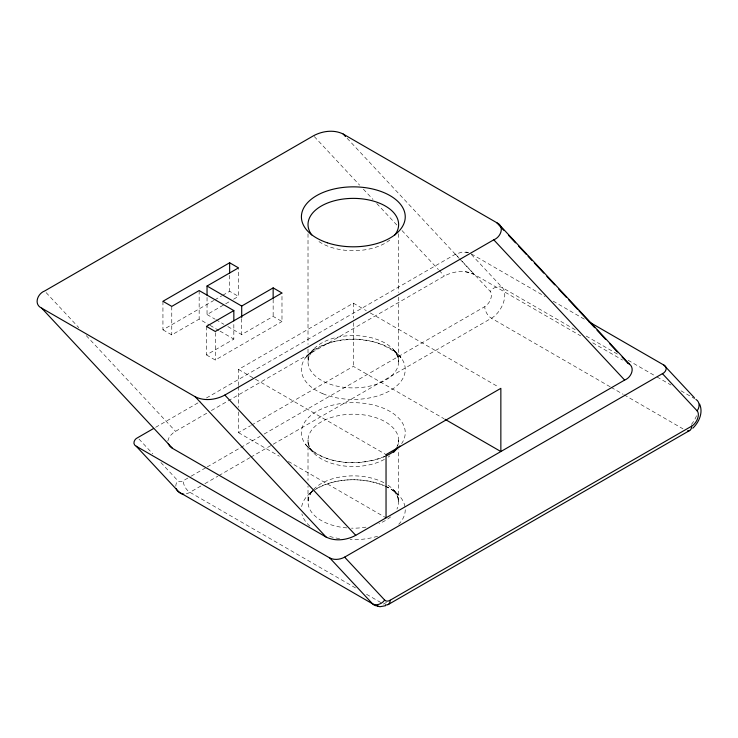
<?xml version="1.0" encoding="UTF-8"?>
<svg xmlns="http://www.w3.org/2000/svg" width="738" height="738" viewBox="0 0 738 738"><rect width="100%" height="100%" fill="white"/><g stroke="black" fill="none" stroke-linecap="round" stroke-linejoin="round"><path stroke-width="0.55" stroke-dasharray="3.69 2.77" d="M167.784 441.01L169.408 436.582L173.614 432.468L207.36 412.865M396.509 448.298L398.4 443.058L398.64 440.365L398.64 444.931M311.74 491.637L308.973 496.665L308.014 502.025L308.014 486.038M312.275 490.871L308.705 494.728L312.506 490.77M313.263 489.977L310.541 492.744L313.143 490.945M314.01 490.336C334.738 477.32 362.21 476.849 384.572 485.908M162.941 301.288L162.941 329.812L213.716 300.495M214.712 299.914L221.686 295.892M222.682 295.32L229.647 291.298L238.475 296.39L238.475 267.876M162.941 329.812L171.769 334.904L199.159 319.093L209.066 324.812M207.037 297.432L207.037 314.545L224.721 304.333M225.699 303.77L229.638 301.501M233.568 299.231L238.475 296.39M206.446 326.408L206.446 354.923L233.835 339.111L233.835 323.143M227.839 326.556L241.704 334.563L273.152 316.408L281.981 321.51L281.981 292.986M206.446 354.923L215.275 360.024L281.981 321.51M238.512 385.531L238.512 369.443L353.327 303.161L366.288 310.643M155.626 427.32L200.459 401.435M206.437 397.985L455.678 254.084L462.2 252.073L468.612 252.59M211.345 410.568L444.414 276.012C453.298 271.224 464.802 269.647 474.054 274.305L580.732 335.891M238.512 411.97L238.512 432.652L250.496 425.734M251.492 425.162L353.327 366.362L444.036 418.732M160.866 462.505L177.766 480.623A9.437 5.452 -60 0 0 183.236 480.752L190.229 476.72M191.225 476.139L206.197 467.495M207.194 466.923L260.108 436.37M264.103 434.064L484.746 306.676A9.437 5.452 -60 0 0 490.669 299.111A9.437 5.452 -60 0 0 490.216 291.39L459.848 258.835M200.893 485.973L189.915 492.311A18.884 10.904 -60 0 1 185.238 494.036M204.887 483.667L217.867 476.176M218.863 475.595L249.813 457.726M250.809 457.154L491.425 318.235A18.884 10.904 -60 0 0 503.27 303.106A18.884 10.904 -60 0 0 502.366 287.663L471.112 254.176M386.491 602.346L383.492 604.081L365.531 593.712M384.572 456.481C359.258 466.471 325.237 465.577 305.68 444.562L313.705 453.058L308.973 445.724L308.014 440.365L308.014 480.327M465.706 252.018L468.326 252.497M465.447 271.741L474.054 274.305L459.949 259.186M385.485 486.342L390.042 488.538L396.112 492.744L393.382 489.977L397.948 494.728L392.948 489.331L397.681 496.665L398.64 502.025L398.64 449.497M471.333 253.909L545.17 296.547M553.149 301.15L585.086 319.591M575.206 329.72L502.366 287.663A9.437 7.592 -43 0 0 490.216 291.39M586.184 336.058L618.112 354.489M628.093 360.255L656.027 376.389M657.032 376.961L670.999 385.024M680.98 390.789L694.947 398.852M592.697 342.801L622.604 360.07M610.169 386.795L491.425 318.235A9.437 5.452 60 0 1 484.746 306.676M611.165 387.367L623.14 394.286M624.136 394.858L683.01 428.852M370.273 312.94L498.86 387.182M207.037 314.545L214.961 319.12M215.948 319.692L223.872 324.268M210.062 325.384L218.974 330.532M219.97 331.104L233.835 339.111M238.512 369.443L254.462 378.659M255.459 379.231L386.039 454.617M238.512 432.652L279.379 456.25M288.355 461.425L386.039 517.827M355.559 587.946L189.915 492.311A9.437 5.452 60 0 1 183.236 480.752M455.503 254.186L459.119 258.06M347.1 138.246L459.165 258.346M314.277 136.539L359.637 185.155M363.354 189.14L373.022 199.5M376.74 203.485L396.823 225.007M402.026 230.579L438.464 269.638M439.202 270.431L444.414 276.012M46.107 292.599L78.828 327.663M86.263 335.633L175.496 431.269M138.947 439.018L152.72 453.778M398.64 233.762L398.64 292.562M398.64 297.174L398.64 361.74A45.313 26.162 0 0 1 330.67 384.397A45.313 26.162 0 0 1 330.67 339.083A45.313 26.162 0 0 1 398.64 361.74L397.681 356.38L392.948 349.046L400.974 357.543C376.804 332.958 329.849 332.958 305.68 357.543L313.705 349.046L308.973 356.38L308.014 361.74L308.014 349.056M353.327 303.161L353.327 318.096M353.327 322.7L353.327 366.362M308.014 233.762L308.014 344.443M273.152 299.296L273.152 316.408M241.704 318.595L241.704 334.563M238.512 386.684L238.512 407.367M229.647 275.329L229.647 291.298M215.275 332.644L215.275 360.024M199.159 290.569L199.159 319.093M171.769 306.39L171.769 334.904M696.524 415.734A18.884 10.904 -60 0 1 691.432 424.396M175.81 486.259A9.437 7.592 -43 0 1 177.766 480.623M388.114 485.263A45.313 26.162 0 0 1 396.943 509.109M390.66 516.849A45.313 26.162 0 0 1 379 523.583M365.965 527.144A45.313 26.162 0 0 1 351.454 528.168M346.795 527.91A45.313 26.162 0 0 1 312.829 490.29A45.313 26.162 0 0 1 385.365 483.528M384.397 459.405A45.313 26.162 0 0 1 312.229 451.379A45.313 26.162 0 0 1 348.161 414.369A45.313 26.162 0 0 1 397.681 445.724M389.849 455.844A45.313 26.162 0 0 1 388.114 457.126M389.849 240.025A45.313 26.162 0 0 1 316.805 240.025M405.245 509.737A51.918 29.981 0 0 1 398.723 524.275M377.625 536.222A51.918 29.981 0 0 1 350.107 539.653M339.6 538.648A51.918 29.981 0 0 1 328.133 535.945M309.849 526.12A51.918 29.981 0 0 1 301.897 513.851M301.685 506.637A51.918 29.981 0 0 1 312.7 491.065M316.611 488.538A51.918 29.981 0 0 1 370.688 481.48A51.918 29.981 0 0 1 404.968 506.637M386.592 455.669A51.918 29.981 0 0 1 304.351 442.606A51.918 29.981 0 0 1 354.268 402.68A51.918 29.981 0 0 1 401.638 443.63M322.857 393.723A51.918 29.981 0 0 0 404.968 372.542A51.918 29.981 0 0 0 332.146 342.081A51.918 29.981 0 0 0 322.857 393.723"/><path stroke-width="1.11" d="M692.798 428.215C699.107 422.219 703.351 412.524 699.615 404.055M153.633 428.474L137.692 437.671C134.261 438.99 132.001 444.294 136.216 446.232L329.803 558.002C334.434 560.327 340.181 559.542 344.628 557.144L662.438 373.659C665.888 372.349 668.121 367.044 663.914 365.098L589.072 321.897M493.768 239.804C500.751 237.23 505.023 226.474 496.72 222.682L343.188 134.039C333.936 129.381 322.423 130.958 313.539 135.746L44.621 291.003C37.638 293.567 33.367 304.333 41.669 308.124L195.201 396.758C204.454 401.426 215.957 399.848 224.85 395.061L493.768 239.804L624.643 380.07C631.534 377.505 635.907 366.897 627.724 363.031M662.438 373.659L697.152 410.863A9.437 5.452 -60 0 1 697.604 418.584A9.437 5.452 -60 0 1 691.681 426.149A9.437 5.452 60 0 1 687.465 430.881M207.037 295.154L207.037 286.03L238.475 267.876L229.647 262.774L162.941 301.288L171.769 306.39L199.159 290.569L233.835 310.587L233.835 320.855M233.835 310.587L206.446 326.408L215.275 331.5L281.981 292.986L273.152 287.894L241.704 306.049L207.037 286.03M168.282 443.907L169.86 446.305L172.406 448.307L326.076 537.024C335.329 541.692 346.832 540.115 355.725 535.327L624.643 380.07M385.328 604.846A9.437 5.452 60 0 0 390.171 600.225L691.681 426.149M388.216 604.551L689.726 430.466M385.504 605.732L380.005 606.71L377.459 606.166M445.032 419.313L500.853 451.536L500.853 388.336L386.039 454.617L386.039 517.827M629.532 364.314L498.657 224.048M663.914 365.098L694.384 397.754M496.72 222.682L503.768 230.247M508.473 235.284L515.521 242.839M518.657 246.206L526.498 254.601M528.067 256.28L531.978 260.477M534.33 262.996L543.74 273.078M546.867 276.436L554.708 284.84M558.629 289.038L566.461 297.432M568.813 299.96L577.439 309.194M578.998 310.873L594.671 327.672M597.024 330.19L605.649 339.434M609.57 343.631L617.402 352.026M622.106 357.072L627.586 362.948M343.188 134.039L345.532 136.567M224.85 395.061L355.725 535.327M195.201 396.758L326.076 537.024M344.628 557.144L384.701 600.095A9.437 5.452 -60 0 0 390.171 600.225M329.803 558.002L372.561 603.822A18.884 10.904 -60 0 0 378.068 605.88M41.669 308.124L172.544 448.381M136.216 446.232L178.974 492.052L372.561 603.822A9.437 7.592 -43 0 0 384.701 600.095M273.152 287.894L273.152 298.161M241.704 306.049L241.704 317.451M229.647 262.774L229.647 273.042M695.943 399.433A9.437 7.592 -43 0 1 697.152 410.863M183.744 494.128A18.884 10.904 -60 0 1 178.974 492.052A9.437 7.592 -43 0 1 176.216 488.713M396.509 448.298A45.313 26.162 0 0 1 393.649 452.302M311.74 234.924A45.313 26.162 0 0 1 353.327 198.374A45.313 26.162 0 0 1 394.913 234.924M399.904 445.89A51.918 29.981 0 0 1 386.592 455.669M327.368 242.793A51.918 29.981 0 0 0 405.245 216.824A51.918 29.981 0 0 0 327.368 190.865A51.918 29.981 0 0 0 327.368 242.793"/></g></svg>
